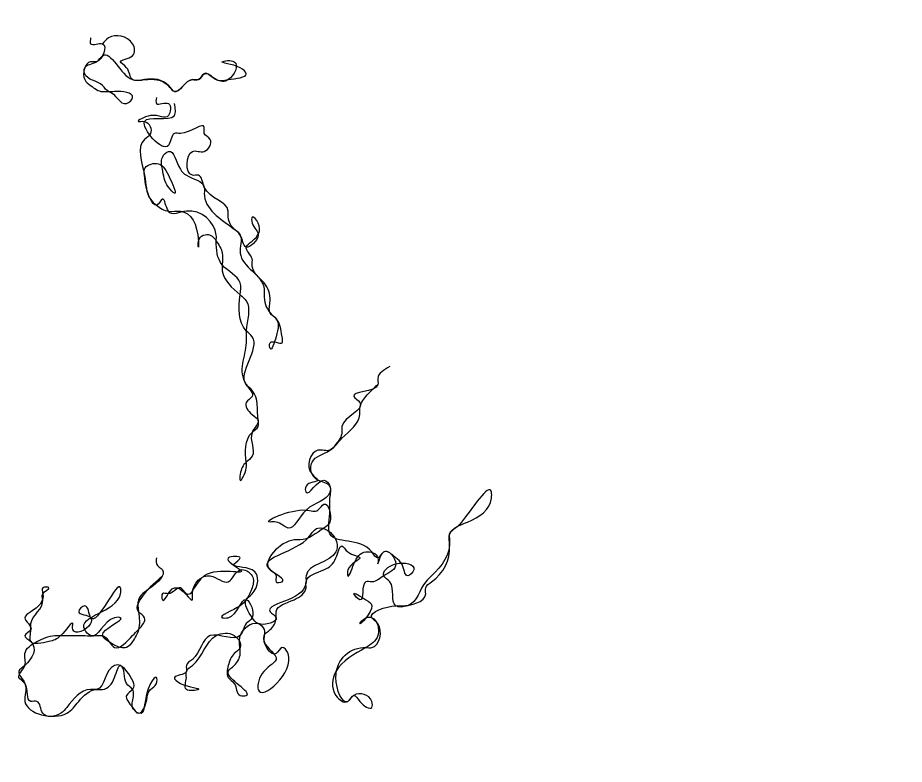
# Model space of a CAD drawing. Header units: metres. Extents: x 0 to 100, y 0 to 141.
# Drawn here: x 65.27 to 68.975, y 66.137 to 69.259 of the extents above; entities that cross this region are included whole.
import ezdxf

# ---------------------------------------------------------------- set-up
doc = ezdxf.new("R2010")
doc.units = ezdxf.units.M

msp = doc.modelspace()

# ---------------------------------------------------------------- linework, layer by layer
for points in [[(65.575, 69.175), (65.575, 69.15), (65.625, 69.15), (65.6, 69.075), (65.575, 69.075), (65.55, 69), (65.575, 68.975), (65.625, 68.95), (65.65, 68.95), (65.725, 68.9), (65.75, 68.925), (65.675, 68.95), (65.65, 68.95), (65.625, 68.975), (65.55, 69.025), (65.55, 69.05), (65.6, 69.075), (65.625, 69.1), (65.75, 69), (65.8, 69), (65.9, 68.975), (65.925, 68.95), (66, 69), (66.025, 69), (66.05, 69.025), (66.1, 69), (66.15, 69), (66.225, 69.025), (66.2, 69.05), (66.125, 69.075), (66.175, 69.075), (66.15, 69), (66.1, 69), (66.05, 69.025), (66.025, 69), (66, 69), (65.925, 68.95), (65.9, 68.975), (65.8, 69), (65.75, 69), (65.725, 69.05), (65.7, 69.075), (65.75, 69.1), (65.75, 69.15), (65.65, 69.175), (65.625, 69.15)], [(65.85, 68.925), (65.85, 68.9), (65.9, 68.9), (65.9, 68.85), (65.825, 68.85), (65.775, 68.825), (65.8, 68.825), (65.825, 68.775), (65.8, 68.75), (65.8, 68.6), (65.825, 68.5), (65.85, 68.475), (65.9, 68.45), (65.95, 68.45), (66.025, 68.325), (66.025, 68.3), (66.025, 68.325), (66.075, 68.35), (66.1, 68.325), (66.125, 68.275), (66.125, 68.2), (66.2, 68.1), (66.225, 68.075), (66.225, 67.95), (66.225, 67.9), (66.225, 67.725), (66.25, 67.675), (66.225, 67.65), (66.25, 67.6), (66.275, 67.575), (66.25, 67.525), (66.25, 67.425), (66.225, 67.4), (66.2, 67.35), (66.2, 67.325), (66.225, 67.375), (66.225, 67.4), (66.25, 67.525), (66.275, 67.55), (66.275, 67.575), (66.25, 67.7), (66.225, 67.725), (66.25, 67.925), (66.225, 67.95), (66.2, 68.1), (66.2, 68.15), (66.125, 68.225), (66.1, 68.325), (66.1, 68.35), (65.975, 68.45), (65.9, 68.45), (65.875, 68.5), (65.85, 68.475), (65.825, 68.5), (65.8, 68.6), (65.8, 68.625), (65.85, 68.65), (65.9, 68.6), (65.925, 68.525), (65.9, 68.55), (65.875, 68.625), (65.875, 68.675), (65.9, 68.7), (65.95, 68.625), (65.975, 68.6), (66.05, 68.55), (66.05, 68.525), (66.175, 68.375), (66.2, 68.35), (66.2, 68.275), (66.25, 68.2), (66.275, 68.175), (66.3, 68.125), (66.3, 68.1), (66.325, 68.025), (66.35, 68), (66.35, 67.925), (66.325, 67.875), (66.325, 67.9), (66.375, 67.9), (66.375, 67.925), (66.35, 68), (66.325, 68.025), (66.325, 68.075), (66.3, 68.15), (66.275, 68.175), (66.25, 68.225), (66.25, 68.25), (66.225, 68.3), (66.25, 68.325), (66.275, 68.4), (66.25, 68.425), (66.25, 68.4), (66.275, 68.35), (66.225, 68.3), (66.2, 68.35), (66.175, 68.375), (66.15, 68.425), (66.15, 68.45), (66.05, 68.55), (66.025, 68.6), (66, 68.6), (66, 68.7), (66.05, 68.7), (66.075, 68.75), (66.05, 68.775), (66.05, 68.8), (65.95, 68.775), (65.925, 68.775), (65.9, 68.725), (65.8, 68.825), (65.925, 68.85), (65.925, 68.9)], [(66.825, 67.8), (66.775, 67.75), (66.775, 67.725), (66.675, 67.675), (66.7, 67.65), (66.625, 67.55), (66.625, 67.525), (66.6, 67.475), (66.575, 67.45), (66.525, 67.45), (66.5, 67.35), (66.525, 67.325), (66.475, 67.3), (66.475, 67.275), (66.55, 67.325), (66.575, 67.3), (66.575, 67.275), (66.475, 67.2), (66.4, 67.125), (66.35, 67.15), (66.325, 67.15), (66.475, 67.2), (66.525, 67.2), (66.55, 67.225), (66.575, 67.15), (66.55, 67.125), (66.45, 67.075), (66.425, 67.075), (66.325, 66.95), (66.35, 66.925), (66.35, 66.9), (66.375, 66.9), (66.325, 66.95), (66.475, 67.075), (66.525, 67.125), (66.6, 67.075), (66.6, 67.025), (66.475, 66.925), (66.475, 66.9), (66.4, 66.825), (66.325, 66.775), (66.35, 66.75), (66.275, 66.725), (66.25, 66.75), (66.225, 66.825), (66.25, 66.85), (66.25, 66.95), (66.175, 66.975), (66.2, 67), (66.15, 67), (66.2, 66.95), (66.05, 66.925), (65.975, 66.85), (65.95, 66.875), (65.9, 66.85), (65.875, 66.85), (65.875, 66.825), (65.925, 66.875), (66, 66.825), (66, 66.85), (66.075, 66.925), (66.15, 66.9), (66.2, 66.95), (66.25, 66.925), (66.25, 66.875), (66.225, 66.825), (66.2, 66.8), (66.125, 66.75), (66.15, 66.75), (66.225, 66.825), (66.25, 66.75), (66.225, 66.725), (66.2, 66.675), (66.075, 66.675), (66, 66.575), (65.975, 66.55), (65.975, 66.525), (65.925, 66.5), (65.95, 66.475), (66.025, 66.45), (65.975, 66.45), (65.975, 66.5), (65.975, 66.525), (66, 66.55), (66.1, 66.675), (66.175, 66.675), (66.2, 66.625), (66.175, 66.6), (66.15, 66.55), (66.15, 66.5), (66.175, 66.475), (66.2, 66.425), (66.225, 66.425), (66.15, 66.525), (66.175, 66.55), (66.2, 66.6), (66.2, 66.675), (66.275, 66.725), (66.3, 66.7), (66.3, 66.65), (66.35, 66.575), (66.325, 66.55), (66.275, 66.475), (66.275, 66.45), (66.4, 66.6), (66.375, 66.625), (66.35, 66.6), (66.3, 66.675), (66.325, 66.7), (66.35, 66.75), (66.35, 66.775), (66.425, 66.825), (66.475, 66.875), (66.475, 66.9), (66.55, 66.95), (66.6, 67), (66.625, 67.05), (66.65, 67.025), (66.7, 67), (66.65, 66.95), (66.65, 66.925), (66.675, 66.975), (66.725, 67.025), (66.775, 67), (66.775, 66.975), (66.8, 67.025), (66.85, 66.975), (66.8, 66.925), (66.75, 66.9), (66.725, 66.9), (66.7, 66.825), (66.675, 66.85), (66.725, 66.825), (66.75, 66.8), (66.7, 66.725), (66.725, 66.75), (66.75, 66.75), (66.775, 66.675), (66.725, 66.625), (66.6, 66.525), (66.6, 66.425), (66.65, 66.4), (66.675, 66.425), (66.7, 66.4), (66.75, 66.375), (66.75, 66.4), (66.675, 66.425), (66.65, 66.4), (66.6, 66.5), (66.725, 66.625), (66.75, 66.625), (66.775, 66.725), (66.75, 66.75), (66.85, 66.8), (66.875, 66.8), (66.975, 66.85), (66.975, 66.875), (67, 66.9), (67.075, 67.05), (67.075, 67.1), (67.15, 67.15), (67.25, 67.25), (67.25, 67.275), (67.125, 67.15), (67.1, 67.125), (67.075, 67.1), (67.075, 67.075), (67, 66.925), (66.975, 66.9), (66.9, 66.8), (66.85, 66.8), (66.825, 66.9), (66.8, 66.925), (66.85, 66.975), (66.925, 66.95), (66.9, 66.925), (66.875, 66.975), (66.85, 67), (66.8, 67.025), (66.775, 67), (66.75, 67.025), (66.575, 67.1), (66.575, 67.2), (66.575, 67.25), (66.575, 67.3), (66.525, 67.325), (66.5, 67.35), (66.5, 67.4), (66.575, 67.45), (66.625, 67.5), (66.7, 67.6), (66.7, 67.625), (66.725, 67.675), (66.775, 67.725)], [(65.85, 67), (65.85, 66.975), (65.875, 66.95), (65.825, 66.875), (65.775, 66.825), (65.775, 66.775), (65.775, 66.7), (65.75, 66.65), (65.725, 66.625), (65.7, 66.625), (65.65, 66.65), (65.625, 66.675), (65.7, 66.75), (65.675, 66.75), (65.575, 66.675), (65.55, 66.7), (65.7, 66.85), (65.7, 66.875), (65.575, 66.75), (65.55, 66.8), (65.525, 66.775), (65.575, 66.75), (65.575, 66.725), (65.5, 66.7), (65.5, 66.725), (65.45, 66.675), (65.4, 66.65), (65.325, 66.65), (65.325, 66.7), (65.325, 66.725), (65.375, 66.825), (65.375, 66.85), (65.4, 66.875), (65.375, 66.875), (65.375, 66.85), (65.325, 66.775), (65.3, 66.75), (65.325, 66.7), (65.3, 66.675), (65.325, 66.65), (65.3, 66.55), (65.275, 66.525), (65.3, 66.475), (65.3, 66.4), (65.475, 66.35), (65.525, 66.4), (65.6, 66.45), (65.625, 66.45), (65.675, 66.5), (65.7, 66.55), (65.725, 66.525), (65.75, 66.45), (65.725, 66.425), (65.75, 66.375), (65.775, 66.35), (65.8, 66.375), (65.825, 66.45), (65.85, 66.475), (65.85, 66.5), (65.825, 66.475), (65.775, 66.35), (65.75, 66.375), (65.75, 66.4), (65.75, 66.45), (65.725, 66.475), (65.7, 66.55), (65.675, 66.55), (65.6, 66.45), (65.575, 66.45), (65.475, 66.375), (65.45, 66.35), (65.375, 66.35), (65.35, 66.4), (65.325, 66.4), (65.3, 66.475), (65.275, 66.5), (65.3, 66.55), (65.3, 66.6), (65.35, 66.65), (65.425, 66.675), (65.475, 66.675), (65.525, 66.675), (65.55, 66.675), (65.6, 66.675), (65.625, 66.675), (65.675, 66.625), (65.75, 66.675), (65.775, 66.7), (65.8, 66.75), (65.775, 66.775), (65.8, 66.85), (65.875, 66.925)]]:
    msp.add_spline(points, degree=3)

doc.saveas('drawing.dxf')
